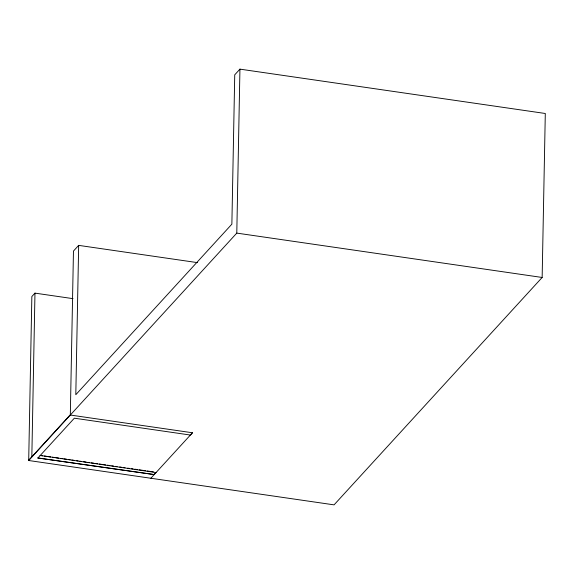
<?xml version="1.0" encoding="UTF-8"?>
<svg xmlns="http://www.w3.org/2000/svg" width="574" height="574" viewBox="0 0 574 574"><rect width="100%" height="100%" fill="white"/><g stroke="black" fill="none" stroke-linecap="round" stroke-linejoin="round"><path stroke-width="0.86" d="M197.542 262.641L78.667 245.371L75.804 394.711L231.867 224.161L234.737 74.821L239.939 69.138L545.3 113.487L542.15 277.464L334.061 504.862L28.7 460.513L31.85 296.536L34.971 293.127L73.027 298.652M31.828 456.804L34.971 293.127M153.968 474.54L37.927 457.987L153.968 474.54L156.049 472.567L40.015 455.419L42.67 455.799M28.7 460.513L236.789 233.109L239.939 69.138M78.667 245.371L73.465 251.06L70.322 414.737L28.707 460.212M37.927 457.987L74.347 418.195L190.381 435.049L192.462 432.774L70.315 415.031M150.847 478.25L192.462 432.774M236.789 233.109L542.15 277.464M44.442 456.057L50.641 456.961M52.413 457.22L54.186 457.471M55.958 457.729L58.62 458.117M60.385 458.375L62.157 458.633M63.929 458.891L66.591 459.272M68.363 459.53L70.128 459.788M71.901 460.047L74.563 460.434M76.335 460.692L78.107 460.951M79.872 461.202L81.644 461.46M83.417 461.718L86.078 462.106M87.844 462.364L89.616 462.622M91.388 462.881L94.05 463.261M95.822 463.519L97.587 463.778M99.359 464.036L102.021 464.423M103.794 464.682L105.566 464.933M107.331 465.191L109.993 465.579M111.765 465.837L113.537 466.095M115.309 466.353L117.074 466.612M119.736 466.992L121.509 467.25M123.281 467.509L125.053 467.767M127.708 468.154L129.48 468.413M131.252 468.664L133.025 468.922M134.797 469.18L137.451 469.568M139.224 469.826L145.423 470.723M147.195 470.981L153.394 471.885"/></g></svg>
